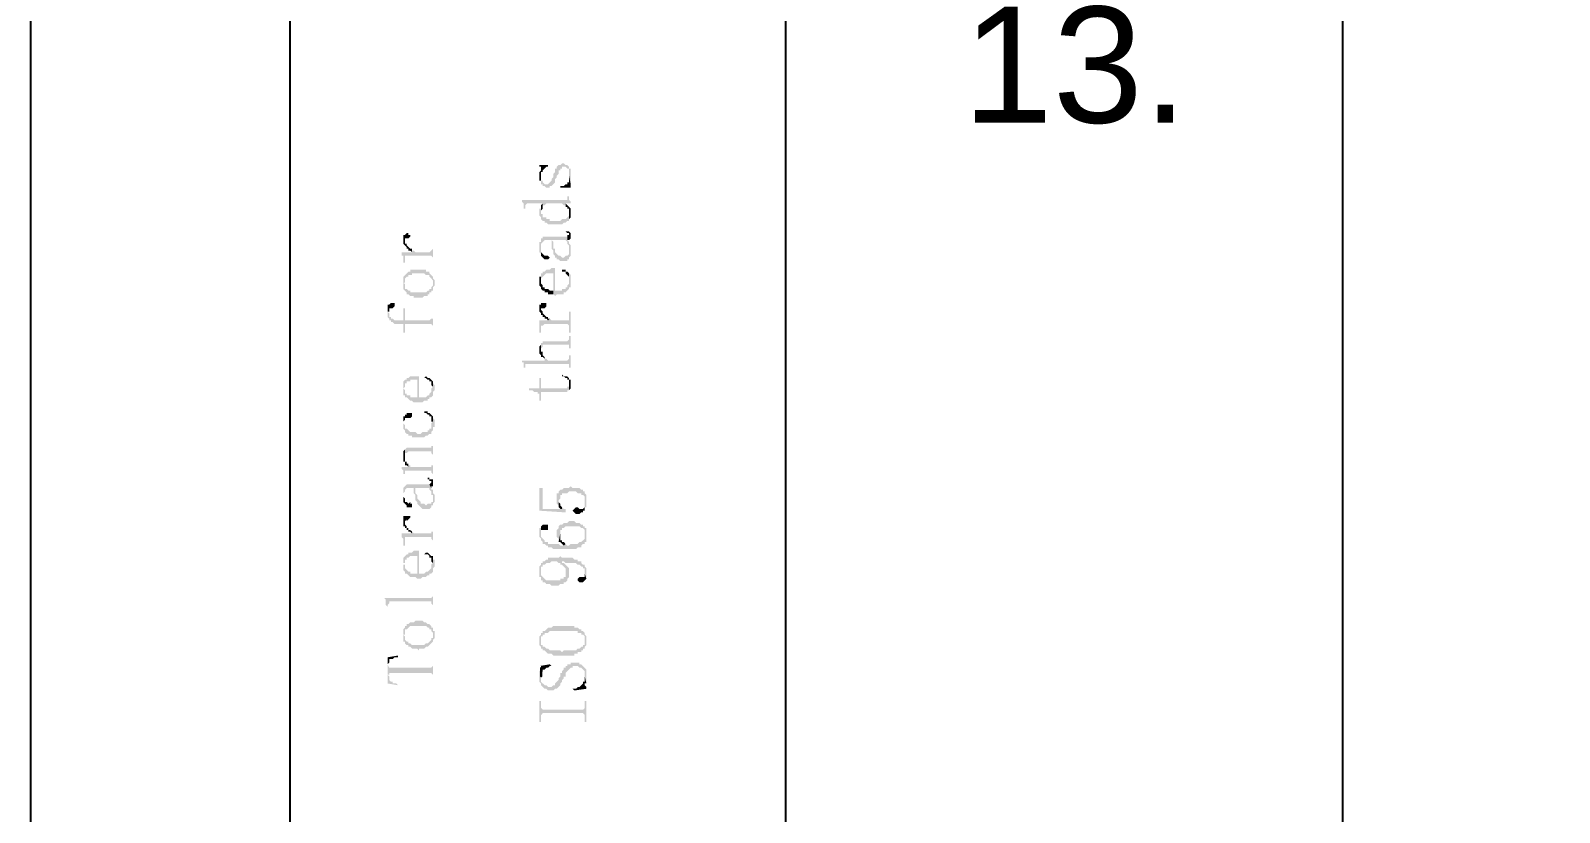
# Model space of a CAD drawing. Header units: millimetres. Extents: x 7018 to 13530, y 4187 to 5692.
# Drawn here: x 7965.94 to 8005.49, y 5078.66 to 5098.87 of the extents above; entities that cross this region are included whole.
import ezdxf

# ---------------------------------------------------------------- set-up
doc = ezdxf.new("R2010")
doc.units = ezdxf.units.MM
doc.styles.get("Standard").update_dxf_attribs({"font": 'arial.ttf'})

msp = doc.modelspace()

# ---------------------------------------------------------------- hatches: boundary and pattern name
at = {"transparency": 33554559}
for points in [[(7979.104, 5095.393), (7979.104, 5095.348), (7979.149, 5095.348), (7979.149, 5094.942), (7979.149, 5095.122), (7979.149, 5095.213), (7979.194, 5095.213), (7979.194, 5095.258), (7979.24, 5095.303), (7979.24, 5095.303), (7979.285, 5095.348), (7979.33, 5095.348), (7979.33, 5095.393)], [(7979.104, 5095.122), (7979.104, 5094.987), (7979.149, 5094.987), (7979.149, 5094.942), (7979.149, 5095.303), (7979.149, 5095.258), (7979.104, 5095.213)], [(7979.149, 5094.942), (7979.149, 5094.897), (7979.194, 5094.897), (7979.194, 5094.852), (7979.24, 5094.852), (7979.285, 5094.806), (7979.375, 5094.806), (7979.375, 5094.852), (7979.42, 5094.852), (7979.465, 5094.897), (7979.465, 5094.897), (7979.51, 5094.942), (7979.51, 5095.032), (7979.556, 5095.077), (7979.556, 5095.122), (7979.601, 5095.167), (7979.601, 5095.258), (7979.646, 5095.258), (7979.646, 5095.303), (7979.691, 5095.303), (7979.691, 5095.348), (7979.781, 5095.348), (7979.826, 5095.303), (7979.871, 5095.303), (7979.871, 5095.258), (7979.871, 5095.122), (7979.917, 5094.897), (7979.917, 5094.942), (7979.917, 5095.032), (7979.917, 5095.213), (7979.917, 5095.303), (7979.871, 5095.303), (7979.871, 5095.348), (7979.871, 5095.348), (7979.826, 5095.393), (7979.781, 5095.393), (7979.736, 5095.438), (7979.691, 5095.438), (7979.646, 5095.393), (7979.601, 5095.393), (7979.556, 5095.348), (7979.556, 5095.303), (7979.51, 5095.303), (7979.51, 5095.213), (7979.465, 5095.167), (7979.465, 5095.077), (7979.42, 5095.032), (7979.42, 5094.987), (7979.375, 5094.942), (7979.375, 5094.942), (7979.33, 5094.897), (7979.24, 5094.897), (7979.194, 5094.942), (7979.194, 5094.987), (7979.149, 5094.987), (7979.149, 5095.122)], [(7979.646, 5094.852), (7979.646, 5094.806), (7979.917, 5094.806), (7979.917, 5094.852), (7979.917, 5094.897), (7979.917, 5094.897), (7979.871, 5095.122), (7979.871, 5095.032), (7979.871, 5094.942), (7979.826, 5094.942), (7979.826, 5094.897), (7979.781, 5094.897), (7979.736, 5094.852), (7979.691, 5094.852)], [(7978.653, 5094.49), (7978.653, 5094.445), (7978.698, 5094.4), (7978.698, 5094.265), (7978.743, 5094.265), (7978.743, 5094.355), (7978.743, 5094.355), (7978.788, 5094.4), (7979.194, 5094.4), (7979.194, 5094.355), (7979.24, 5094.355), (7979.285, 5094.4), (7979.691, 5094.4), (7979.736, 5094.355), (7979.781, 5094.355), (7979.781, 5094.4), (7979.917, 5094.4), (7979.917, 5094.445), (7979.871, 5094.49), (7979.871, 5094.581), (7979.826, 5094.581), (7979.826, 5094.536), (7979.826, 5094.49), (7979.781, 5094.49)], [(7979.149, 5094.31), (7979.149, 5094.175), (7979.149, 5094.22), (7979.194, 5094.265), (7979.194, 5094.31), (7979.194, 5094.4), (7979.194, 5094.4), (7979.149, 5094.355)], [(7979.781, 5094.355), (7979.781, 5094.31), (7979.826, 5094.31), (7979.826, 5094.265), (7979.871, 5094.265), (7979.871, 5093.994), (7979.917, 5094.039), (7979.917, 5094.175), (7979.917, 5094.22), (7979.917, 5094.265), (7979.871, 5094.31), (7979.871, 5094.31), (7979.826, 5094.355), (7979.826, 5094.355), (7979.781, 5094.4)], [(7979.104, 5094.175), (7979.104, 5094.084), (7979.149, 5094.039), (7979.149, 5093.994), (7979.194, 5093.949), (7979.24, 5093.949), (7979.24, 5093.904), (7979.285, 5093.904), (7979.33, 5093.859), (7979.691, 5093.859), (7979.736, 5093.904), (7979.781, 5093.904), (7979.826, 5093.949), (7979.871, 5093.949), (7979.871, 5094.175), (7979.871, 5094.084), (7979.826, 5094.039), (7979.826, 5094.039), (7979.781, 5093.994), (7979.691, 5093.994), (7979.646, 5093.949), (7979.375, 5093.949), (7979.375, 5093.994), (7979.285, 5093.994), (7979.285, 5094.039), (7979.194, 5094.039), (7979.194, 5094.129), (7979.149, 5094.129), (7979.149, 5094.31), (7979.149, 5094.265), (7979.104, 5094.265), (7979.104, 5094.22)], [(7975.584, 5093.452), (7975.584, 5093.362), (7975.584, 5093.362), (7975.629, 5093.317), (7975.629, 5093.452), (7975.629, 5093.498), (7975.719, 5093.498), (7975.764, 5093.543), (7975.764, 5093.588), (7975.719, 5093.588), (7975.719, 5093.633), (7975.674, 5093.633), (7975.629, 5093.588), (7975.584, 5093.588), (7975.584, 5093.498)], [(7979.736, 5093.678), (7979.781, 5093.678), (7979.826, 5093.633), (7979.871, 5093.633), (7979.871, 5093.452), (7979.917, 5093.498), (7979.917, 5093.588), (7979.917, 5093.633), (7979.871, 5093.678), (7979.781, 5093.678)], [(7979.826, 5093.543), (7979.826, 5093.452), (7979.871, 5093.452), (7979.871, 5093.588), (7979.826, 5093.588)], [(7975.539, 5093.137), (7975.539, 5093.046), (7975.584, 5093.046), (7975.584, 5092.956), (7975.584, 5092.866), (7975.629, 5092.866), (7975.629, 5093.001), (7975.629, 5093.046), (7976.306, 5093.046), (7976.351, 5093.001), (7976.351, 5092.866), (7976.351, 5093.362), (7976.351, 5093.227), (7976.351, 5093.227), (7976.306, 5093.182), (7976.306, 5093.182), (7976.261, 5093.137), (7975.9, 5093.137), (7975.855, 5093.182), (7975.81, 5093.182), (7975.81, 5093.137)], [(7975.629, 5093.317), (7975.629, 5093.317), (7975.674, 5093.272), (7975.674, 5093.227), (7975.719, 5093.227), (7975.719, 5093.182), (7975.764, 5093.182), (7975.81, 5093.137), (7975.81, 5093.227), (7975.764, 5093.227), (7975.719, 5093.272), (7975.719, 5093.272), (7975.674, 5093.317), (7975.674, 5093.362), (7975.629, 5093.362), (7975.629, 5093.452)], [(7979.104, 5093.272), (7979.104, 5093.227), (7979.104, 5093.137), (7979.149, 5093.091), (7979.149, 5093.046), (7979.149, 5093.272), (7979.149, 5093.362), (7979.194, 5093.407), (7979.194, 5093.407), (7979.24, 5093.452), (7979.42, 5093.452), (7979.42, 5093.227), (7979.42, 5093.452), (7979.781, 5093.452), (7979.826, 5093.407), (7979.826, 5093.362), (7979.826, 5093.362), (7979.871, 5093.317), (7979.871, 5093.272), (7979.871, 5093.182), (7979.871, 5093.362), (7979.871, 5093.407), (7979.826, 5093.452), (7979.826, 5093.543), (7979.194, 5093.543), (7979.194, 5093.498), (7979.149, 5093.498), (7979.149, 5093.407), (7979.104, 5093.407), (7979.104, 5093.317)], [(7979.149, 5093.046), (7979.149, 5093.046), (7979.194, 5093.001), (7979.194, 5093.001), (7979.24, 5092.956), (7979.33, 5092.956), (7979.375, 5093.001), (7979.33, 5093.046), (7979.24, 5093.046), (7979.194, 5093.091), (7979.194, 5093.091), (7979.149, 5093.137), (7979.149, 5093.272)], [(7979.42, 5093.227), (7979.465, 5093.182), (7979.465, 5093.091), (7979.465, 5093.091), (7979.51, 5093.046), (7979.51, 5093.001), (7979.556, 5093.001), (7979.556, 5092.956), (7979.601, 5092.956), (7979.646, 5092.911), (7979.826, 5092.911), (7979.826, 5092.956), (7979.871, 5092.956), (7979.871, 5093.001), (7979.917, 5093.046), (7979.917, 5093.182), (7979.917, 5093.272), (7979.917, 5093.317), (7979.917, 5093.317), (7979.871, 5093.362), (7979.871, 5093.091), (7979.871, 5093.091), (7979.826, 5093.046), (7979.781, 5093.046), (7979.736, 5093.001), (7979.691, 5093.001), (7979.646, 5093.046), (7979.601, 5093.046), (7979.556, 5093.091), (7979.556, 5093.091), (7979.51, 5093.137), (7979.51, 5093.227), (7979.465, 5093.227), (7979.465, 5093.407), (7979.42, 5093.452)], [(7975.584, 5092.505), (7975.584, 5092.324), (7975.584, 5092.324), (7975.629, 5092.369), (7975.629, 5092.414), (7975.629, 5092.46), (7975.674, 5092.505), (7975.719, 5092.505), (7975.719, 5092.55), (7975.81, 5092.55), (7975.81, 5092.595), (7976.125, 5092.595), (7976.171, 5092.55), (7976.261, 5092.55), (7976.261, 5092.505), (7976.261, 5092.505), (7976.306, 5092.46), (7976.306, 5092.46), (7976.351, 5092.414), (7976.351, 5092.144), (7976.351, 5092.234), (7976.396, 5092.279), (7976.396, 5092.369), (7976.396, 5092.414), (7976.351, 5092.46), (7976.351, 5092.505), (7976.351, 5092.505), (7976.306, 5092.55), (7976.306, 5092.55), (7976.261, 5092.595), (7976.261, 5092.64), (7976.171, 5092.64), (7976.171, 5092.685), (7975.764, 5092.685), (7975.764, 5092.64), (7975.719, 5092.64), (7975.674, 5092.595), (7975.674, 5092.595), (7975.629, 5092.55), (7975.629, 5092.55)], [(7975.584, 5092.324), (7975.584, 5092.189), (7975.584, 5092.189), (7975.629, 5092.144), (7975.629, 5092.144), (7975.674, 5092.098), (7975.674, 5092.053), (7975.719, 5092.053), (7975.764, 5092.008), (7975.855, 5092.008), (7975.855, 5091.963), (7976.08, 5091.963), (7976.125, 5092.008), (7976.216, 5092.008), (7976.216, 5092.053), (7976.261, 5092.053), (7976.261, 5092.098), (7976.306, 5092.098), (7976.306, 5092.144), (7976.351, 5092.144), (7976.351, 5092.324), (7976.351, 5092.279), (7976.306, 5092.234), (7976.306, 5092.189), (7976.261, 5092.189), (7976.261, 5092.144), (7976.216, 5092.144), (7976.171, 5092.098), (7975.764, 5092.098), (7975.764, 5092.144), (7975.719, 5092.144), (7975.674, 5092.189), (7975.629, 5092.189), (7975.629, 5092.324), (7975.584, 5092.324), (7975.584, 5092.505), (7975.584, 5092.46), (7975.584, 5092.369)], [(7979.104, 5092.369), (7979.104, 5092.279), (7979.149, 5092.234), (7979.149, 5092.189), (7979.194, 5092.144), (7979.24, 5092.144), (7979.24, 5092.098), (7979.33, 5092.098), (7979.33, 5092.053), (7979.465, 5092.053), (7979.465, 5092.144), (7979.375, 5092.144), (7979.33, 5092.189), (7979.24, 5092.189), (7979.24, 5092.234), (7979.194, 5092.234), (7979.194, 5092.279), (7979.194, 5092.279), (7979.149, 5092.324), (7979.149, 5092.505), (7979.104, 5092.505), (7979.104, 5092.414)], [(7979.149, 5092.505), (7979.149, 5092.414), (7979.149, 5092.46), (7979.149, 5092.46), (7979.194, 5092.505), (7979.194, 5092.505), (7979.24, 5092.55), (7979.24, 5092.55), (7979.285, 5092.595), (7979.465, 5092.595), (7979.465, 5092.053), (7979.51, 5092.008), (7979.51, 5092.008), (7979.556, 5092.053), (7979.736, 5092.053), (7979.736, 5092.098), (7979.781, 5092.098), (7979.826, 5092.144), (7979.826, 5092.144), (7979.871, 5092.189), (7979.871, 5092.234), (7979.917, 5092.234), (7979.917, 5092.414), (7979.917, 5092.505), (7979.917, 5092.55), (7979.871, 5092.595), (7979.871, 5092.414), (7979.871, 5092.324), (7979.871, 5092.324), (7979.826, 5092.279), (7979.826, 5092.234), (7979.781, 5092.234), (7979.781, 5092.189), (7979.691, 5092.189), (7979.691, 5092.144), (7979.51, 5092.144), (7979.51, 5092.73), (7979.42, 5092.73), (7979.375, 5092.685), (7979.285, 5092.685), (7979.24, 5092.64), (7979.194, 5092.64), (7979.194, 5092.595), (7979.149, 5092.595), (7979.149, 5092.55)], [(7979.691, 5092.685), (7979.691, 5092.64), (7979.781, 5092.64), (7979.781, 5092.595), (7979.826, 5092.55), (7979.826, 5092.55), (7979.871, 5092.505), (7979.871, 5092.414), (7979.871, 5092.595), (7979.871, 5092.595), (7979.826, 5092.64), (7979.781, 5092.64), (7979.781, 5092.685)], [(7975.178, 5091.783), (7975.178, 5091.602), (7975.223, 5091.602), (7975.223, 5091.692), (7975.313, 5091.692), (7975.358, 5091.737), (7975.358, 5091.828), (7975.268, 5091.828), (7975.223, 5091.783)], [(7975.178, 5091.602), (7975.178, 5091.467), (7975.178, 5091.467), (7975.223, 5091.421), (7975.223, 5091.376), (7975.268, 5091.376), (7975.268, 5091.331), (7975.313, 5091.331), (7975.358, 5091.286), (7975.584, 5091.286), (7975.584, 5091.06), (7975.629, 5091.06), (7975.629, 5091.286), (7976.306, 5091.286), (7976.351, 5091.241), (7976.351, 5091.106), (7976.351, 5091.647), (7976.351, 5091.421), (7976.306, 5091.421), (7976.261, 5091.376), (7975.629, 5091.376), (7975.629, 5091.692), (7975.584, 5091.692), (7975.584, 5091.376), (7975.358, 5091.376), (7975.313, 5091.421), (7975.268, 5091.421), (7975.268, 5091.467), (7975.223, 5091.467), (7975.223, 5091.557), (7975.178, 5091.602), (7975.178, 5091.783), (7975.178, 5091.692), (7975.178, 5091.647)], [(7979.104, 5091.692), (7979.104, 5091.602), (7979.104, 5091.602), (7979.149, 5091.557), (7979.149, 5091.512), (7979.149, 5091.692), (7979.24, 5091.692), (7979.285, 5091.737), (7979.285, 5091.783), (7979.285, 5091.828), (7979.149, 5091.828), (7979.149, 5091.783), (7979.104, 5091.783), (7979.104, 5091.737)], [(7979.104, 5091.376), (7979.104, 5091.331), (7979.104, 5091.241), (7979.104, 5091.06), (7979.149, 5091.06), (7979.149, 5091.241), (7979.194, 5091.241), (7979.24, 5091.286), (7979.826, 5091.286), (7979.871, 5091.241), (7979.871, 5091.06), (7979.917, 5091.06), (7979.917, 5091.602), (7979.871, 5091.602), (7979.871, 5091.421), (7979.871, 5091.376), (7979.42, 5091.376), (7979.375, 5091.421), (7979.33, 5091.376)], [(7979.149, 5091.512), (7979.194, 5091.512), (7979.194, 5091.467), (7979.24, 5091.467), (7979.24, 5091.421), (7979.285, 5091.421), (7979.33, 5091.376), (7979.33, 5091.376), (7979.375, 5091.421), (7979.33, 5091.421), (7979.33, 5091.467), (7979.285, 5091.467), (7979.24, 5091.512), (7979.24, 5091.512), (7979.194, 5091.557), (7979.194, 5091.602), (7979.149, 5091.647), (7979.149, 5091.647)], [(7979.149, 5090.79), (7979.149, 5090.609), (7979.149, 5090.654), (7979.194, 5090.699), (7979.194, 5090.745), (7979.871, 5090.745), (7979.871, 5090.654), (7979.917, 5090.654), (7979.917, 5090.97), (7979.871, 5090.97), (7979.871, 5090.88), (7979.871, 5090.88), (7979.826, 5090.835), (7979.194, 5090.835), (7979.194, 5090.79)], [(7978.653, 5090.338), (7978.653, 5090.293), (7978.698, 5090.293), (7978.698, 5090.248), (7978.698, 5090.158), (7978.743, 5090.158), (7978.743, 5090.203), (7978.743, 5090.248), (7979.871, 5090.248), (7979.871, 5090.158), (7979.917, 5090.158), (7979.917, 5090.474), (7979.871, 5090.474), (7979.871, 5090.383), (7979.871, 5090.383), (7979.826, 5090.338), (7979.33, 5090.338), (7979.285, 5090.383), (7979.24, 5090.383), (7979.24, 5090.338)], [(7979.104, 5090.609), (7979.104, 5090.519), (7979.149, 5090.474), (7979.149, 5090.429), (7979.194, 5090.429), (7979.24, 5090.383), (7979.24, 5090.338), (7979.24, 5090.429), (7979.194, 5090.474), (7979.194, 5090.564), (7979.149, 5090.564), (7979.149, 5090.79), (7979.149, 5090.745), (7979.104, 5090.699), (7979.104, 5090.654)], [(7975.584, 5089.752), (7975.584, 5089.616), (7975.584, 5089.616), (7975.629, 5089.661), (7975.629, 5089.752), (7975.674, 5089.752), (7975.674, 5089.797), (7975.764, 5089.797), (7975.764, 5089.842), (7975.945, 5089.842), (7975.945, 5089.255), (7976.08, 5089.255), (7976.125, 5089.3), (7976.216, 5089.3), (7976.216, 5089.345), (7976.261, 5089.345), (7976.261, 5089.391), (7976.306, 5089.391), (7976.351, 5089.436), (7976.351, 5089.481), (7976.351, 5089.526), (7976.396, 5089.571), (7976.396, 5089.616), (7976.396, 5089.706), (7976.396, 5089.706), (7976.351, 5089.752), (7976.351, 5089.797), (7976.351, 5089.661), (7976.351, 5089.661), (7976.306, 5089.616), (7976.306, 5089.526), (7976.306, 5089.526), (7976.261, 5089.481), (7976.261, 5089.436), (7976.216, 5089.436), (7976.171, 5089.391), (7975.99, 5089.391), (7975.99, 5089.932), (7975.764, 5089.932), (7975.719, 5089.887), (7975.674, 5089.887), (7975.674, 5089.842), (7975.629, 5089.842), (7975.584, 5089.797)], [(7975.584, 5089.616), (7975.584, 5089.571), (7975.584, 5089.436), (7975.629, 5089.436), (7975.629, 5089.391), (7975.674, 5089.391), (7975.719, 5089.345), (7975.719, 5089.345), (7975.764, 5089.3), (7975.81, 5089.3), (7975.855, 5089.255), (7975.945, 5089.255), (7975.945, 5089.391), (7975.764, 5089.391), (7975.764, 5089.436), (7975.674, 5089.436), (7975.674, 5089.481), (7975.629, 5089.481), (7975.629, 5089.571), (7975.629, 5089.571), (7975.584, 5089.616), (7975.584, 5089.752), (7975.584, 5089.706), (7975.584, 5089.661)], [(7976.125, 5089.887), (7976.171, 5089.887), (7976.216, 5089.842), (7976.261, 5089.842), (7976.261, 5089.797), (7976.306, 5089.797), (7976.306, 5089.706), (7976.306, 5089.706), (7976.351, 5089.661), (7976.351, 5089.797), (7976.306, 5089.842), (7976.261, 5089.887), (7976.216, 5089.887), (7976.171, 5089.932), (7976.171, 5089.932)], [(7978.833, 5089.616), (7978.833, 5089.571), (7978.924, 5089.571), (7978.969, 5089.526), (7979.059, 5089.526), (7979.059, 5089.481), (7979.104, 5089.481), (7979.104, 5089.3), (7979.149, 5089.3), (7979.149, 5089.526), (7979.826, 5089.526), (7979.826, 5089.571), (7979.871, 5089.571), (7979.871, 5089.752), (7979.871, 5089.661), (7979.826, 5089.661), (7979.826, 5089.616), (7979.149, 5089.616), (7979.149, 5089.887), (7979.104, 5089.887), (7979.104, 5089.616)], [(7979.691, 5089.932), (7979.736, 5089.932), (7979.781, 5089.887), (7979.826, 5089.887), (7979.826, 5089.842), (7979.871, 5089.842), (7979.871, 5089.571), (7979.917, 5089.616), (7979.917, 5089.706), (7979.917, 5089.752), (7979.917, 5089.842), (7979.871, 5089.842), (7979.871, 5089.887), (7979.871, 5089.887), (7979.826, 5089.932), (7979.736, 5089.932), (7979.691, 5089.977)], [(7975.584, 5088.714), (7975.584, 5088.578), (7975.584, 5088.759), (7975.629, 5088.804), (7975.629, 5088.849), (7975.764, 5088.849), (7975.81, 5088.894), (7975.81, 5088.939), (7975.81, 5088.984), (7975.674, 5088.984), (7975.674, 5088.939), (7975.629, 5088.939), (7975.629, 5088.894), (7975.584, 5088.894), (7975.584, 5088.759)], [(7975.584, 5088.578), (7975.629, 5088.533), (7975.629, 5088.488), (7975.629, 5088.488), (7975.674, 5088.443), (7975.719, 5088.443), (7975.719, 5088.398), (7975.81, 5088.398), (7975.81, 5088.352), (7976.125, 5088.352), (7976.171, 5088.398), (7976.216, 5088.398), (7976.261, 5088.443), (7976.306, 5088.443), (7976.306, 5088.488), (7976.351, 5088.533), (7976.351, 5088.623), (7976.396, 5088.623), (7976.396, 5088.759), (7976.396, 5088.804), (7976.351, 5088.849), (7976.351, 5088.894), (7976.351, 5088.759), (7976.351, 5088.759), (7976.306, 5088.714), (7976.306, 5088.578), (7976.261, 5088.578), (7976.261, 5088.533), (7976.216, 5088.533), (7976.216, 5088.488), (7976.08, 5088.488), (7976.035, 5088.443), (7975.945, 5088.443), (7975.9, 5088.488), (7975.764, 5088.488), (7975.719, 5088.533), (7975.719, 5088.533), (7975.674, 5088.578), (7975.629, 5088.578), (7975.629, 5088.668), (7975.629, 5088.668), (7975.584, 5088.714)], [(7976.125, 5088.984), (7976.171, 5088.984), (7976.216, 5088.939), (7976.261, 5088.939), (7976.261, 5088.894), (7976.306, 5088.894), (7976.306, 5088.759), (7976.351, 5088.759), (7976.351, 5088.894), (7976.306, 5088.939), (7976.306, 5088.939), (7976.261, 5088.984), (7976.216, 5088.984), (7976.216, 5089.029), (7976.125, 5089.029)], [(7975.584, 5087.856), (7975.584, 5087.766), (7975.584, 5087.721), (7975.629, 5087.721), (7975.629, 5087.63), (7975.674, 5087.63), (7975.719, 5087.585), (7975.719, 5087.676), (7975.674, 5087.676), (7975.674, 5087.721), (7975.629, 5087.721), (7975.629, 5088.037), (7975.584, 5087.991), (7975.584, 5087.946), (7975.584, 5087.901)], [(7975.629, 5088.037), (7975.629, 5087.856), (7975.629, 5087.946), (7975.674, 5087.946), (7975.719, 5087.991), (7976.306, 5087.991), (7976.306, 5087.946), (7976.351, 5087.901), (7976.351, 5088.172), (7976.351, 5088.127), (7976.306, 5088.127), (7976.306, 5088.082), (7975.674, 5088.082), (7975.629, 5088.037)], [(7975.539, 5087.585), (7975.539, 5087.54), (7975.584, 5087.495), (7975.584, 5087.405), (7975.629, 5087.405), (7975.629, 5087.495), (7976.306, 5087.495), (7976.306, 5087.45), (7976.351, 5087.405), (7976.351, 5087.676), (7976.351, 5087.63), (7976.306, 5087.63), (7976.306, 5087.585), (7975.764, 5087.585), (7975.764, 5087.63), (7975.719, 5087.63), (7975.719, 5087.585)], [(7976.216, 5087.314), (7976.216, 5087.269), (7976.261, 5087.269), (7976.261, 5087.224), (7976.306, 5087.224), (7976.306, 5087.089), (7976.351, 5087.089), (7976.351, 5087.224), (7976.351, 5087.269), (7976.261, 5087.269), (7976.261, 5087.314)], [(7975.584, 5086.863), (7975.584, 5086.818), (7975.584, 5086.683), (7975.584, 5086.908), (7975.629, 5086.953), (7975.629, 5086.999), (7975.629, 5086.999), (7975.674, 5087.044), (7975.855, 5087.044), (7975.855, 5086.908), (7975.9, 5086.863), (7975.9, 5086.818), (7975.9, 5087.044), (7976.261, 5087.044), (7976.261, 5086.999), (7976.306, 5086.953), (7976.306, 5086.863), (7976.351, 5086.863), (7976.351, 5086.773), (7976.351, 5086.999), (7976.306, 5086.999), (7976.306, 5087.044), (7976.261, 5087.134), (7975.674, 5087.134), (7975.629, 5087.089), (7975.629, 5087.089), (7975.584, 5087.044), (7975.584, 5086.999), (7975.584, 5086.908)], [(7975.584, 5086.683), (7975.629, 5086.637), (7975.629, 5086.637), (7975.674, 5086.592), (7975.674, 5086.547), (7975.81, 5086.547), (7975.81, 5086.637), (7975.764, 5086.637), (7975.764, 5086.683), (7975.719, 5086.637), (7975.719, 5086.637), (7975.674, 5086.683), (7975.629, 5086.683), (7975.629, 5086.728), (7975.629, 5086.773), (7975.584, 5086.818), (7975.584, 5086.863)], [(7975.9, 5086.818), (7975.9, 5086.728), (7975.945, 5086.683), (7975.945, 5086.637), (7975.945, 5086.637), (7975.99, 5086.592), (7975.99, 5086.592), (7976.035, 5086.547), (7976.035, 5086.547), (7976.08, 5086.502), (7976.261, 5086.502), (7976.306, 5086.547), (7976.306, 5086.592), (7976.351, 5086.592), (7976.351, 5086.637), (7976.351, 5086.637), (7976.396, 5086.683), (7976.396, 5086.773), (7976.396, 5086.863), (7976.351, 5086.908), (7976.351, 5086.953), (7976.351, 5086.683), (7976.306, 5086.683), (7976.306, 5086.637), (7976.216, 5086.637), (7976.171, 5086.592), (7976.125, 5086.637), (7976.035, 5086.637), (7976.035, 5086.683), (7975.99, 5086.728), (7975.99, 5086.728), (7975.945, 5086.773), (7975.945, 5086.818), (7975.945, 5086.863), (7975.9, 5086.908), (7975.9, 5087.044)], [(7976.261, 5087.134), (7976.306, 5087.044), (7976.306, 5087.179), (7976.306, 5087.179)], [(7979.104, 5087.044), (7979.104, 5086.457), (7979.781, 5086.412), (7979.781, 5086.502), (7979.736, 5086.502), (7979.691, 5086.547), (7979.691, 5086.502), (7979.194, 5086.502), (7979.194, 5087.044)], [(7979.556, 5086.773), (7979.556, 5086.637), (7979.556, 5086.637), (7979.601, 5086.592), (7979.601, 5086.547), (7979.601, 5086.728), (7979.601, 5086.728), (7979.646, 5086.773), (7979.646, 5086.863), (7979.691, 5086.863), (7979.691, 5086.908), (7979.826, 5086.908), (7979.871, 5086.953), (7980.052, 5086.953), (7980.097, 5086.908), (7980.187, 5086.908), (7980.187, 5086.863), (7980.233, 5086.863), (7980.278, 5086.818), (7980.278, 5086.547), (7980.323, 5086.547), (7980.323, 5086.683), (7980.323, 5086.863), (7980.323, 5086.863), (7980.278, 5086.908), (7980.278, 5086.953), (7980.233, 5086.953), (7980.233, 5086.999), (7980.187, 5086.999), (7980.142, 5087.044), (7979.962, 5087.044), (7979.917, 5087.089), (7979.917, 5087.089), (7979.871, 5087.044), (7979.736, 5087.044), (7979.691, 5086.999), (7979.646, 5086.999), (7979.601, 5086.953), (7979.601, 5086.908), (7979.556, 5086.908), (7979.556, 5086.818), (7979.556, 5086.818)], [(7979.601, 5086.547), (7979.601, 5086.547), (7979.646, 5086.502), (7979.691, 5086.502), (7979.691, 5086.547), (7979.691, 5086.547), (7979.646, 5086.592), (7979.646, 5086.637), (7979.646, 5086.637), (7979.601, 5086.683), (7979.601, 5086.728)], [(7979.962, 5086.457), (7979.962, 5086.457), (7980.007, 5086.412), (7980.007, 5086.412), (7980.052, 5086.367), (7980.142, 5086.367), (7980.187, 5086.412), (7980.233, 5086.412), (7980.233, 5086.457), (7980.278, 5086.457), (7980.278, 5086.683), (7980.278, 5086.547), (7980.278, 5086.547), (7980.233, 5086.502), (7980.142, 5086.502), (7980.097, 5086.547), (7980.052, 5086.547), (7980.007, 5086.502), (7980.007, 5086.502)], [(7975.539, 5085.87), (7975.539, 5085.78), (7975.584, 5085.735), (7975.584, 5085.645), (7975.584, 5085.554), (7975.629, 5085.554), (7975.629, 5085.78), (7976.306, 5085.78), (7976.306, 5085.735), (7976.351, 5085.69), (7976.351, 5085.554), (7976.351, 5086.096), (7976.351, 5085.915), (7976.306, 5085.915), (7976.306, 5085.87), (7975.855, 5085.87), (7975.81, 5085.915), (7975.81, 5085.87)], [(7975.584, 5086.186), (7975.584, 5086.051), (7975.629, 5086.051), (7975.629, 5086.186), (7975.629, 5086.186), (7975.674, 5086.231), (7975.674, 5086.186), (7975.719, 5086.231), (7975.719, 5086.231), (7975.764, 5086.276), (7975.764, 5086.322), (7975.584, 5086.322), (7975.584, 5086.231)], [(7975.629, 5086.051), (7975.629, 5086.006), (7975.674, 5086.006), (7975.674, 5085.96), (7975.719, 5085.96), (7975.719, 5085.915), (7975.764, 5085.915), (7975.81, 5085.87), (7975.81, 5085.915), (7975.81, 5085.915), (7975.764, 5085.96), (7975.719, 5085.96), (7975.719, 5086.006), (7975.674, 5086.006), (7975.674, 5086.051), (7975.674, 5086.051), (7975.629, 5086.096), (7975.629, 5086.141), (7975.629, 5086.141)], [(7979.149, 5086.006), (7979.149, 5085.87), (7979.149, 5085.96), (7979.33, 5085.96), (7979.33, 5086.051), (7979.33, 5086.096), (7979.194, 5086.096), (7979.149, 5086.051)], [(7979.556, 5085.87), (7979.556, 5085.78), (7979.556, 5085.78), (7979.601, 5085.735), (7979.601, 5085.69), (7979.601, 5085.645), (7979.646, 5085.87), (7979.646, 5085.96), (7979.691, 5085.96), (7979.691, 5086.006), (7979.736, 5086.006), (7979.781, 5086.051), (7980.142, 5086.051), (7980.187, 5086.006), (7980.233, 5086.006), (7980.278, 5085.96), (7980.278, 5085.825), (7980.323, 5085.645), (7980.323, 5085.735), (7980.323, 5085.87), (7980.323, 5086.006), (7980.278, 5086.006), (7980.278, 5086.051), (7980.233, 5086.051), (7980.233, 5086.096), (7980.187, 5086.096), (7980.142, 5086.141), (7980.052, 5086.141), (7980.007, 5086.186), (7979.871, 5086.186), (7979.826, 5086.141), (7979.736, 5086.141), (7979.691, 5086.096), (7979.646, 5086.096), (7979.601, 5086.051), (7979.601, 5086.006), (7979.601, 5086.006), (7979.556, 5085.96)], [(7979.104, 5085.87), (7979.104, 5085.78), (7979.104, 5085.78), (7979.149, 5085.735), (7979.149, 5085.69), (7979.149, 5085.69), (7979.194, 5085.645), (7979.194, 5085.599), (7979.24, 5085.599), (7979.285, 5085.554), (7979.33, 5085.554), (7979.33, 5085.509), (7979.42, 5085.509), (7979.465, 5085.464), (7980.052, 5085.464), (7980.097, 5085.509), (7980.187, 5085.509), (7980.187, 5085.554), (7980.187, 5085.554), (7980.233, 5085.599), (7980.278, 5085.599), (7980.278, 5085.645), (7980.323, 5085.645), (7980.278, 5085.825), (7980.278, 5085.735), (7980.278, 5085.735), (7980.233, 5085.69), (7980.233, 5085.69), (7980.187, 5085.645), (7980.142, 5085.645), (7980.097, 5085.599), (7979.917, 5085.599), (7979.871, 5085.554), (7979.826, 5085.554), (7979.781, 5085.599), (7979.781, 5085.599), (7979.736, 5085.554), (7979.646, 5085.554), (7979.601, 5085.599), (7979.33, 5085.599), (7979.33, 5085.645), (7979.24, 5085.645), (7979.24, 5085.69), (7979.194, 5085.735), (7979.194, 5085.735), (7979.149, 5085.78), (7979.149, 5085.825), (7979.149, 5086.006), (7979.104, 5086.006), (7979.104, 5085.915)], [(7979.601, 5085.645), (7979.646, 5085.645), (7979.691, 5085.599), (7979.691, 5085.599), (7979.736, 5085.554), (7979.781, 5085.599), (7979.736, 5085.645), (7979.691, 5085.645), (7979.691, 5085.69), (7979.646, 5085.69), (7979.646, 5085.735), (7979.646, 5085.87)], [(7975.584, 5085.193), (7975.584, 5085.058), (7975.584, 5085.103), (7975.629, 5085.103), (7975.629, 5085.193), (7975.674, 5085.193), (7975.674, 5085.238), (7975.719, 5085.238), (7975.764, 5085.284), (7975.945, 5085.284), (7975.945, 5084.697), (7976.035, 5084.697), (7976.08, 5084.742), (7976.171, 5084.742), (7976.216, 5084.787), (7976.261, 5084.787), (7976.261, 5084.832), (7976.306, 5084.832), (7976.351, 5084.877), (7976.351, 5084.922), (7976.351, 5084.968), (7976.396, 5085.013), (7976.396, 5085.103), (7976.396, 5085.193), (7976.351, 5085.193), (7976.351, 5085.284), (7976.351, 5085.103), (7976.351, 5085.103), (7976.306, 5085.058), (7976.306, 5084.968), (7976.306, 5084.968), (7976.261, 5084.922), (7976.261, 5084.922), (7976.216, 5084.877), (7976.171, 5084.877), (7976.125, 5084.832), (7975.99, 5084.832), (7975.99, 5085.419), (7975.855, 5085.419), (7975.81, 5085.374), (7975.719, 5085.374), (7975.719, 5085.329), (7975.674, 5085.329), (7975.629, 5085.284), (7975.629, 5085.284), (7975.584, 5085.238)], [(7976.125, 5085.329), (7976.216, 5085.329), (7976.261, 5085.284), (7976.261, 5085.238), (7976.306, 5085.238), (7976.306, 5085.193), (7976.306, 5085.148), (7976.351, 5085.103), (7976.351, 5085.284), (7976.306, 5085.284), (7976.261, 5085.329), (7976.261, 5085.329), (7976.216, 5085.374), (7976.171, 5085.374)], [(7979.149, 5085.058), (7979.149, 5084.877), (7979.149, 5084.922), (7979.149, 5085.013), (7979.194, 5085.013), (7979.194, 5085.058), (7979.24, 5085.058), (7979.285, 5085.103), (7979.375, 5085.103), (7979.42, 5085.148), (7979.556, 5085.148), (7979.601, 5085.103), (7979.646, 5085.103), (7979.646, 5085.058), (7979.691, 5085.148), (7979.736, 5085.148), (7979.781, 5085.103), (7980.052, 5085.103), (7980.097, 5085.058), (7980.142, 5085.058), (7980.187, 5085.013), (7980.233, 5085.013), (7980.233, 5084.968), (7980.278, 5084.968), (7980.278, 5084.832), (7980.278, 5084.832), (7980.323, 5084.697), (7980.323, 5084.832), (7980.323, 5084.922), (7980.323, 5084.968), (7980.278, 5085.013), (7980.278, 5085.058), (7980.233, 5085.058), (7980.187, 5085.103), (7980.187, 5085.148), (7980.097, 5085.148), (7980.097, 5085.193), (7980.007, 5085.193), (7979.962, 5085.238), (7979.691, 5085.238), (7979.646, 5085.284), (7979.601, 5085.238), (7979.33, 5085.238), (7979.33, 5085.193), (7979.285, 5085.193), (7979.24, 5085.148), (7979.194, 5085.148), (7979.194, 5085.103), (7979.149, 5085.103)], [(7975.584, 5085.058), (7975.584, 5084.922), (7975.584, 5084.922), (7975.629, 5084.877), (7975.629, 5084.832), (7975.674, 5084.832), (7975.719, 5084.787), (7975.719, 5084.787), (7975.764, 5084.742), (7975.9, 5084.742), (7975.945, 5084.697), (7975.945, 5084.832), (7975.764, 5084.832), (7975.764, 5084.877), (7975.719, 5084.877), (7975.674, 5084.922), (7975.674, 5084.922), (7975.629, 5084.968), (7975.629, 5085.058), (7975.584, 5085.058), (7975.584, 5085.193), (7975.584, 5085.103)], [(7979.104, 5084.877), (7979.104, 5084.742), (7979.149, 5084.742), (7979.149, 5084.652), (7979.194, 5084.652), (7979.194, 5084.607), (7979.24, 5084.607), (7979.285, 5084.561), (7979.375, 5084.561), (7979.42, 5084.516), (7979.601, 5084.516), (7979.646, 5084.561), (7979.736, 5084.561), (7979.736, 5084.607), (7979.781, 5084.607), (7979.826, 5084.652), (7979.781, 5084.877), (7979.781, 5084.832), (7979.781, 5084.742), (7979.736, 5084.742), (7979.736, 5084.697), (7979.646, 5084.697), (7979.646, 5084.652), (7979.285, 5084.652), (7979.24, 5084.697), (7979.24, 5084.697), (7979.194, 5084.742), (7979.194, 5084.742), (7979.149, 5084.787), (7979.149, 5085.058), (7979.104, 5085.013), (7979.104, 5084.922)], [(7979.646, 5085.058), (7979.691, 5085.058), (7979.736, 5085.013), (7979.781, 5084.968), (7979.781, 5084.877), (7979.781, 5084.877), (7979.826, 5084.652), (7979.826, 5084.697), (7979.826, 5084.697), (7979.871, 5084.742), (7979.871, 5084.787), (7979.871, 5084.877), (7979.871, 5084.968), (7979.826, 5085.013), (7979.826, 5085.013), (7979.781, 5085.058), (7979.781, 5085.058), (7979.736, 5085.103), (7979.691, 5085.103), (7979.691, 5085.148)], [(7980.097, 5084.652), (7980.097, 5084.652), (7980.142, 5084.607), (7980.233, 5084.607), (7980.278, 5084.652), (7980.278, 5084.652), (7980.323, 5084.697), (7980.278, 5084.832), (7980.278, 5084.742), (7980.142, 5084.742), (7980.097, 5084.697)], [(7975.087, 5084.2), (7975.087, 5084.2), (7975.133, 5084.155), (7975.133, 5084.065), (7975.133, 5084.02), (7975.178, 5083.975), (7975.178, 5083.884), (7975.178, 5084.02), (7975.223, 5084.065), (7975.223, 5084.11), (7976.306, 5084.11), (7976.306, 5084.065), (7976.306, 5084.065), (7976.351, 5084.02), (7976.351, 5083.884), (7976.351, 5084.426), (7976.351, 5084.245), (7976.351, 5084.245), (7976.306, 5084.2), (7976.261, 5084.2)], [(7975.584, 5083.388), (7975.584, 5083.253), (7975.629, 5083.253), (7975.629, 5083.388), (7975.674, 5083.388), (7975.719, 5083.433), (7975.719, 5083.433), (7975.764, 5083.478), (7976.171, 5083.478), (7976.216, 5083.433), (7976.261, 5083.433), (7976.261, 5083.388), (7976.306, 5083.388), (7976.306, 5083.343), (7976.351, 5083.298), (7976.351, 5083.253), (7976.351, 5083.072), (7976.351, 5083.117), (7976.351, 5083.117), (7976.396, 5083.162), (7976.396, 5083.253), (7976.396, 5083.343), (7976.351, 5083.343), (7976.351, 5083.433), (7976.306, 5083.433), (7976.306, 5083.478), (7976.261, 5083.523), (7976.216, 5083.523), (7976.171, 5083.568), (7976.125, 5083.568), (7976.08, 5083.614), (7975.9, 5083.614), (7975.855, 5083.568), (7975.764, 5083.568), (7975.719, 5083.523), (7975.674, 5083.523), (7975.674, 5083.478), (7975.629, 5083.478), (7975.629, 5083.433)], [(7975.584, 5083.253), (7975.584, 5083.162), (7975.584, 5083.072), (7975.629, 5083.072), (7975.629, 5083.027), (7975.674, 5082.982), (7975.719, 5082.982), (7975.719, 5082.937), (7975.764, 5082.937), (7975.81, 5082.892), (7975.945, 5082.892), (7975.99, 5082.846), (7975.99, 5082.892), (7976.125, 5082.892), (7976.171, 5082.937), (7976.216, 5082.937), (7976.261, 5082.982), (7976.261, 5082.982), (7976.306, 5083.027), (7976.306, 5083.027), (7976.351, 5083.072), (7976.351, 5083.253), (7976.351, 5083.162), (7976.306, 5083.162), (7976.306, 5083.117), (7976.261, 5083.072), (7976.261, 5083.072), (7976.216, 5083.027), (7976.171, 5083.027), (7976.125, 5082.982), (7975.81, 5082.982), (7975.764, 5083.027), (7975.719, 5083.027), (7975.719, 5083.072), (7975.674, 5083.072), (7975.629, 5083.117), (7975.629, 5083.162), (7975.629, 5083.207), (7975.584, 5083.253), (7975.584, 5083.388), (7975.584, 5083.298), (7975.584, 5083.298)], [(7979.149, 5083.253), (7979.149, 5083.072), (7979.149, 5083.117), (7979.149, 5083.207), (7979.194, 5083.207), (7979.194, 5083.253), (7979.24, 5083.253), (7979.24, 5083.298), (7979.33, 5083.298), (7979.375, 5083.343), (7980.097, 5083.343), (7980.097, 5083.298), (7980.187, 5083.298), (7980.187, 5083.253), (7980.233, 5083.253), (7980.278, 5083.207), (7980.278, 5083.072), (7980.278, 5083.298), (7980.278, 5083.298), (7980.233, 5083.343), (7980.187, 5083.343), (7980.187, 5083.388), (7980.142, 5083.388), (7980.097, 5083.433), (7980.007, 5083.433), (7980.007, 5083.478), (7979.465, 5083.478), (7979.42, 5083.433), (7979.33, 5083.433), (7979.285, 5083.388), (7979.285, 5083.388), (7979.24, 5083.343), (7979.194, 5083.343), (7979.194, 5083.298), (7979.149, 5083.298)], [(7979.104, 5083.072), (7979.104, 5082.982), (7979.104, 5082.982), (7979.149, 5082.937), (7979.149, 5082.892), (7979.194, 5082.892), (7979.194, 5082.846), (7979.24, 5082.846), (7979.285, 5082.801), (7979.285, 5082.801), (7979.33, 5082.756), (7979.42, 5082.756), (7979.465, 5082.711), (7980.007, 5082.711), (7980.007, 5082.756), (7980.097, 5082.756), (7980.097, 5082.801), (7980.187, 5082.801), (7980.187, 5082.846), (7980.233, 5082.846), (7980.233, 5082.892), (7980.278, 5082.892), (7980.278, 5082.937), (7980.323, 5082.982), (7980.323, 5083.072), (7980.323, 5083.207), (7980.323, 5083.207), (7980.278, 5083.253), (7980.278, 5083.072), (7980.278, 5082.982), (7980.233, 5082.982), (7980.233, 5082.937), (7980.187, 5082.937), (7980.142, 5082.892), (7980.097, 5082.892), (7980.052, 5082.846), (7979.736, 5082.846), (7979.691, 5082.801), (7979.691, 5082.801), (7979.646, 5082.846), (7979.375, 5082.846), (7979.33, 5082.892), (7979.285, 5082.892), (7979.24, 5082.937), (7979.194, 5082.937), (7979.194, 5082.982), (7979.149, 5082.982), (7979.149, 5083.072), (7979.149, 5083.253), (7979.104, 5083.207), (7979.104, 5083.117)], [(7975.178, 5082.666), (7975.178, 5082.485), (7975.178, 5082.485), (7975.223, 5082.53), (7975.223, 5082.621), (7975.313, 5082.621), (7975.358, 5082.666), (7975.449, 5082.666), (7975.449, 5082.711)], [(7975.178, 5082.666), (7975.178, 5081.989), (7975.449, 5081.944), (7975.449, 5081.944), (7975.403, 5081.989), (7975.313, 5081.989), (7975.313, 5082.034), (7975.268, 5082.034), (7975.223, 5082.079), (7975.223, 5082.169), (7975.178, 5082.215), (7975.178, 5082.485)], [(7979.104, 5082.169), (7979.104, 5082.034), (7979.104, 5082.034), (7979.149, 5081.989), (7979.149, 5081.944), (7979.149, 5081.944), (7979.194, 5081.899), (7979.194, 5081.899), (7979.24, 5081.853), (7979.285, 5081.853), (7979.33, 5081.808), (7979.465, 5081.808), (7979.51, 5081.853), (7979.556, 5081.853), (7979.601, 5081.899), (7979.601, 5081.899), (7979.646, 5081.944), (7979.646, 5081.989), (7979.691, 5082.034), (7979.691, 5082.079), (7979.736, 5082.124), (7979.736, 5082.169), (7979.781, 5082.169), (7979.781, 5082.26), (7979.826, 5082.305), (7979.826, 5082.305), (7979.871, 5082.35), (7979.871, 5082.35), (7979.917, 5082.395), (7979.962, 5082.395), (7979.962, 5082.44), (7980.097, 5082.44), (7980.142, 5082.395), (7980.187, 5082.395), (7980.233, 5082.35), (7980.233, 5082.35), (7980.278, 5082.305), (7980.278, 5082.169), (7980.323, 5081.989), (7980.323, 5082.124), (7980.323, 5082.169), (7980.323, 5082.35), (7980.323, 5082.35), (7980.278, 5082.395), (7980.278, 5082.395), (7980.233, 5082.44), (7980.233, 5082.44), (7980.187, 5082.485), (7980.142, 5082.485), (7980.142, 5082.53), (7979.917, 5082.53), (7979.917, 5082.485), (7979.826, 5082.485), (7979.826, 5082.44), (7979.781, 5082.44), (7979.781, 5082.395), (7979.736, 5082.395), (7979.736, 5082.35), (7979.691, 5082.305), (7979.691, 5082.26), (7979.646, 5082.26), (7979.646, 5082.169), (7979.601, 5082.124), (7979.601, 5082.079), (7979.556, 5082.034), (7979.556, 5082.034), (7979.51, 5081.989), (7979.51, 5081.944), (7979.465, 5081.944), (7979.42, 5081.899), (7979.33, 5081.899), (7979.285, 5081.944), (7979.24, 5081.944), (7979.194, 5081.989), (7979.194, 5081.989), (7979.149, 5082.034), (7979.149, 5082.35), (7979.104, 5082.305), (7979.104, 5082.215), (7979.104, 5082.215)], [(7975.178, 5082.485), (7975.178, 5082.215), (7975.223, 5082.215), (7975.223, 5082.26), (7976.306, 5082.26), (7976.351, 5082.215), (7976.351, 5082.124), (7976.351, 5082.485), (7976.351, 5082.44), (7976.351, 5082.44), (7976.306, 5082.395), (7975.223, 5082.395)], [(7979.104, 5082.44), (7979.149, 5082.44), (7979.149, 5082.395), (7979.149, 5082.215), (7979.149, 5082.26), (7979.194, 5082.305), (7979.194, 5082.35), (7979.24, 5082.35), (7979.285, 5082.395), (7979.33, 5082.395), (7979.375, 5082.44), (7979.42, 5082.44), (7979.375, 5082.485)], [(7979.962, 5081.853), (7980.007, 5081.808), (7980.323, 5081.853), (7980.323, 5081.899), (7980.323, 5081.899), (7980.278, 5081.944), (7980.278, 5082.124), (7980.278, 5082.034), (7980.233, 5082.034), (7980.233, 5081.989), (7980.233, 5081.989), (7980.187, 5081.944), (7980.187, 5081.944), (7980.142, 5081.899), (7980.097, 5081.899), (7980.052, 5081.853), (7980.007, 5081.853)], [(7980.278, 5082.124), (7980.278, 5081.944), (7980.278, 5081.989), (7980.323, 5081.989), (7980.278, 5082.169)], [(7979.104, 5081.538), (7979.104, 5080.996), (7979.149, 5080.996), (7979.149, 5081.176), (7979.149, 5081.176), (7979.194, 5081.222), (7980.233, 5081.222), (7980.278, 5081.176), (7980.278, 5080.996), (7980.323, 5080.996), (7980.323, 5081.538), (7980.278, 5081.538), (7980.278, 5081.357), (7980.278, 5081.357), (7980.233, 5081.312), (7979.194, 5081.312), (7979.149, 5081.357), (7979.149, 5081.538)]]:
    msp.add_hatch(color=256, dxfattribs=at).paths.add_polyline_path(points)

# ---------------------------------------------------------------- linework, layer by layer
for p, q in [((7972.65, 5242.873), (7972.65, 4956.132)), ((7999.875, 5242.873), (7999.875, 4986.912))]:
    msp.add_line(p, q)
for points in [[(8385.944, 4951.873), (8385.944, 5248.873), (7965.944, 5248.873), (7965.944, 4951.873)], [(7979.149, 5082.35), (7979.149, 5082.169), (7979.149, 5082.395)]]:
    msp.add_lwpolyline(points, close=True)
msp.add_lwpolyline([(7985.468, 5242.873), (7985.468, 4956.132)])

# ---------------------------------------------------------------- texts
at = {"insert": (7992.969, 5097.966), "char_height": 2.9997, "width": 34.34827, "attachment_point": 5}
msp.add_mtext('13.', dxfattribs=at)

doc.saveas('drawing.dxf')
